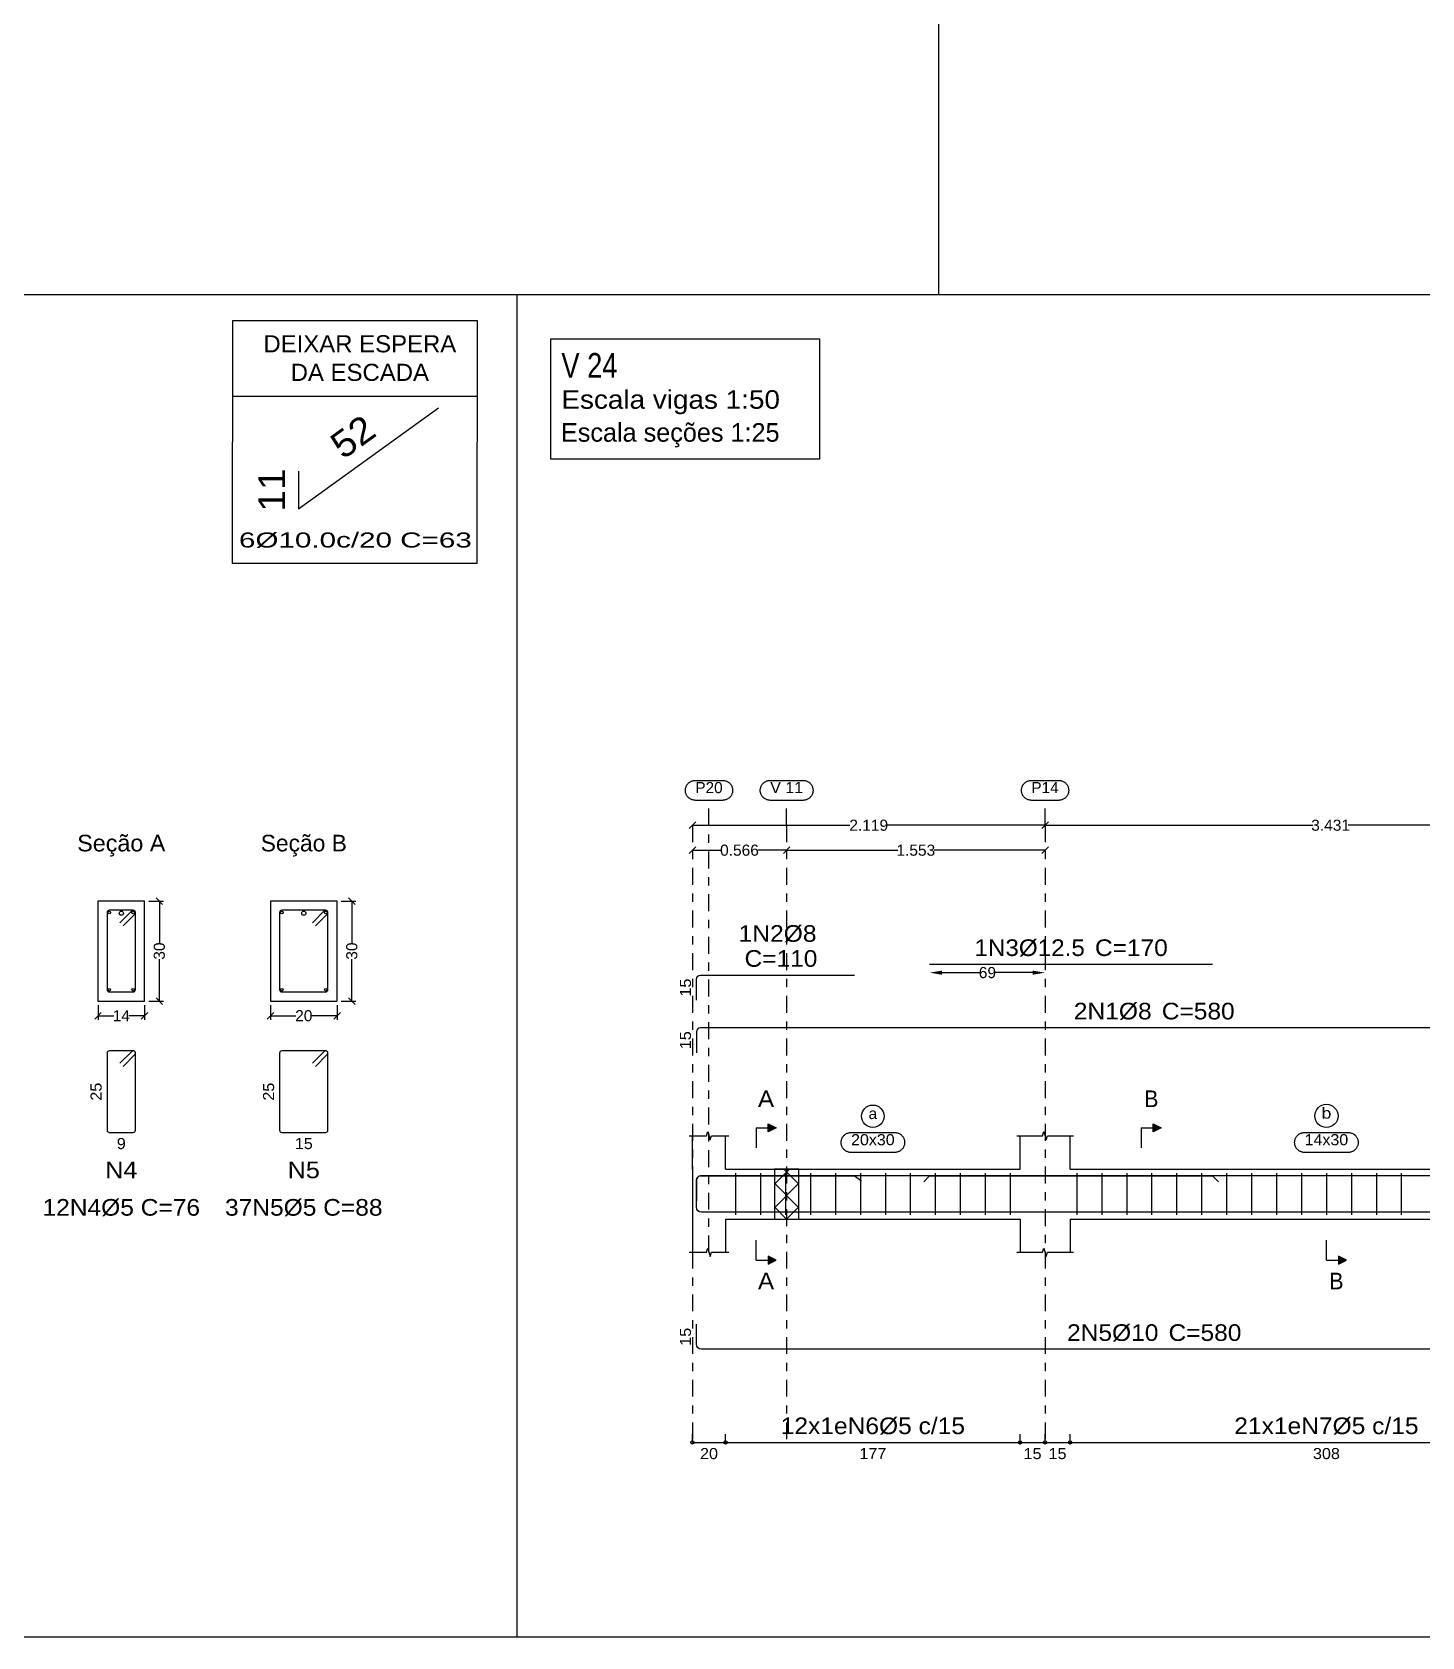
# Model space of a CAD drawing. Header units: centimetres. Extents: x 3194 to 3278, y -951 to -517.
# Drawn here: x 3214.78 to 3231.48, y -618.12 to -598.84 of the extents above; entities that cross this region are included whole.
import ezdxf
from ezdxf.enums import TextEntityAlignment as Align

# ---------------------------------------------------------------- set-up
doc = ezdxf.new("R2010")
doc.units = ezdxf.units.CM
doc.linetypes.add('CYPE_RAYAPUNTO', pattern=[0.4125, 0.2025, -0.105, 0, -0.105])
for name, color, linetype, lineweight in [('ARM_LONGITUDINAL_Ø10', 33, 'Continuous', 9), ('ARM_LONGITUDINAL_Ø12_5', 34, 'Continuous', 9), ('ARM_LONGITUDINAL_Ø8', 32, 'Continuous', 9), ('ARM_TRANSVERSAL_Ø5', 120, 'Continuous', 9), ('ELE_ARM_TRANS_TXT_EST', 7, 'Continuous', 9), ('ELE_CONT_NOS', 7, 'Continuous', 9), ('ELE_CONT_VIG_CONCRETO', 7, 'Continuous', 9), ('ELE_COT_COMPRIMENTO_PROJETADO', 8, 'Continuous', 0), ('ELE_COT_COT_ANCORAGENS', 8, 'Continuous', 0), ('ELE_COT_COT_ARM', 8, 'Continuous', 0), ('ELE_COT_COT_EST', 8, 'Continuous', 0), ('ELE_COT_COT_LIN_APOIOS', 8, 'CYPE_RAYAPUNTO', 0), ('ELE_COT_TEXTOS_ESTRIBOS', 8, 'Continuous', 0), ('ELE_REF_COT_LIN_AUX_COTA', 8, 'CYPE_RAYAPUNTO', 9), ('ELE_REF_LINHAS_MARCAS_PLANTA', 8, 'Continuous', 9), ('ELE_REF_MARCAS_PLANTA', 8, 'Continuous', 9), ('ELE_REF_REF_ESCALA', 3, 'Continuous', 9), ('ELE_REF_REF_NOME', 8, 'Continuous', 9), ('ELE_REF_REF_REFERENCIA', 8, 'Continuous', 9), ('ELE_REF_TEXTO_REF_NOME', 8, 'Continuous', 9), ('ELE_REF_TEXTO_REF_REFERENCIA', 8, 'Continuous', 9), ('POR_ARM_LONG_ARM_TEXTOS', 7, 'Continuous', 9), ('POR_ARM_LONG_TXT_COMP', 7, 'Continuous', 9), ('SEC_CONT_VIG_CONCRETO_CORTE', 7, 'Continuous', 9), ('SEC_COTAS_SEC_DIM_VIGA', 8, 'Continuous', 0), ('SEC_COTAS_TEXTOS_DETALHE_ESTRIBOS', 8, 'Continuous', 0), ('SEC_REF_TXT_NOMES', 2, 'Continuous', 9), ('SEC_REF_TXT_POSICOES_ARM_ESTRIBOS', 7, 'Continuous', 9)]:
    doc.layers.add(name, color=color, linetype=linetype, lineweight=lineweight)
doc.layers.add('COTA CYPE', color=31, linetype='Continuous')
doc.layers.add('PDF_Text', color=7, linetype='Continuous')
doc.styles.add('CYPETXT', font='arial.ttf', dxfattribs={"height": 0.2})
doc.styles.add('CYPETXT_0.2', font='arial.ttf', dxfattribs={"height": 0.133333})
doc.styles.add('PDF Arial', font='arial.ttf')
doc.dimstyles.new('cype_arrow', dxfattribs={"dimtxt": 0.18, "dimasz": 0.15, "dimexe": 0.05, "dimexo": 0.05, "dimgap": 0, "dimtad": 0, "dimdec": 4, "dimzin": 0, "dimdsep": 46, "dimtxsty": 'CYPETXT_0.2', "dimcen": 0.09, "dimadec": 0, "dimazin": 0, "dimtfac": 1, "dimtdec": 4, "dimtofl": 0, "dimtmove": 2, "dimatfit": 3, "dimfxl": 1, "dimtolj": 1, "dimtzin": 0, "dimarcsym": 0})
doc.dimstyles.new('cype_oblique', dxfattribs={"dimtxt": 0.18, "dimasz": 0.18, "dimexe": 0.05, "dimexo": 0.05, "dimgap": 0, "dimtad": 0, "dimdec": 4, "dimzin": 0, "dimdsep": 46, "dimtxsty": 'CYPETXT_0.2', "dimblk": 'OBLIQUE', "dimtsz": 0.04, "dimcen": 0.09, "dimadec": 0, "dimazin": 0, "dimtfac": 1, "dimtdec": 4, "dimtofl": 0, "dimtmove": 2, "dimatfit": 3, "dimfxl": 1, "dimtolj": 1, "dimtzin": 0, "dimarcsym": 0})

# ---------------------------------------------------------------- blocks, each defined once
blk = doc.blocks.new('*D1458')
at = {"layer": 'Defpoints', "color": 0, "transparency": 16777216}
for p in [(3215.571, -610.479), (3216.131, -610.479), (3216.131, -610.656)]:
    blk.add_point(p, dxfattribs=at)
at = {"layer": 'SEC_COTAS_SEC_DIM_VIGA', "color": 0, "lineweight": -2, "transparency": 16777216}
for p, q in [((3215.571, -610.529), (3215.571, -610.706)), ((3216.131, -610.529), (3216.131, -610.706)), ((3215.531, -610.696), (3215.611, -610.616)), ((3215.571, -610.656), (3215.762, -610.656)), ((3216.131, -610.656), (3215.94, -610.656)), ((3216.091, -610.696), (3216.171, -610.616))]:
    blk.add_line(p, q, dxfattribs=at)
at = {"layer": 'SEC_COTAS_SEC_DIM_VIGA', "color": 0, "transparency": 16777216, "insert": (3215.851, -610.656), "char_height": 0.1333, "attachment_point": 5, "style": 'CYPETXT_0.2'}
blk.add_mtext('\\A1;14', dxfattribs=at)
blk = doc.blocks.new('_OBLIQUE')
at = {"color": 0, "linetype": 'ByBlock'}
blk.add_line((-0.5, -0.5), (0.5, 0.5), dxfattribs=at)
blk = doc.blocks.new('*D1459')
at = {"layer": 'Defpoints', "color": 0, "transparency": 16777216}
for p in [(3216.131, -609.279), (3216.308, -609.279), (3216.131, -610.479)]:
    blk.add_point(p, dxfattribs=at)
at = {"layer": 'SEC_COTAS_SEC_DIM_VIGA', "color": 0, "lineweight": -2, "transparency": 16777216}
for p, q in [((3216.181, -609.279), (3216.358, -609.279)), ((3216.348, -609.319), (3216.268, -609.239)), ((3216.308, -609.279), (3216.308, -609.784)), ((3216.308, -610.479), (3216.308, -609.974)), ((3216.181, -610.479), (3216.358, -610.479)), ((3216.348, -610.519), (3216.268, -610.439))]:
    blk.add_line(p, q, dxfattribs=at)
at = {"layer": 'SEC_COTAS_SEC_DIM_VIGA', "color": 0, "transparency": 16777216, "insert": (3216.308, -609.879), "char_height": 0.1333, "attachment_point": 5, "rotation": 90, "style": 'CYPETXT_0.2'}
blk.add_mtext('\\A1;30', dxfattribs=at)
blk = doc.blocks.new('*D1465')
at = {"layer": 'Defpoints', "color": 0, "transparency": 16777216}
for p in [(3217.644, -610.479), (3218.444, -610.479), (3218.444, -610.656)]:
    blk.add_point(p, dxfattribs=at)
at = {"layer": 'SEC_COTAS_SEC_DIM_VIGA', "color": 0, "lineweight": -2, "transparency": 16777216}
for p, q in [((3217.644, -610.529), (3217.644, -610.706)), ((3218.444, -610.529), (3218.444, -610.706)), ((3217.604, -610.696), (3217.684, -610.616)), ((3217.644, -610.656), (3217.947, -610.656)), ((3218.444, -610.656), (3218.14, -610.656)), ((3218.404, -610.696), (3218.484, -610.616))]:
    blk.add_line(p, q, dxfattribs=at)
at = {"layer": 'SEC_COTAS_SEC_DIM_VIGA', "color": 0, "transparency": 16777216, "insert": (3218.044, -610.656), "char_height": 0.1333, "attachment_point": 5, "style": 'CYPETXT_0.2'}
blk.add_mtext('\\A1;20', dxfattribs=at)
blk = doc.blocks.new('*D1466')
at = {"layer": 'Defpoints', "color": 0, "transparency": 16777216}
for p in [(3218.444, -609.279), (3218.621, -609.279), (3218.444, -610.479)]:
    blk.add_point(p, dxfattribs=at)
at = {"layer": 'SEC_COTAS_SEC_DIM_VIGA', "color": 0, "lineweight": -2, "transparency": 16777216}
for p, q in [((3218.494, -609.279), (3218.671, -609.279)), ((3218.661, -609.319), (3218.581, -609.239)), ((3218.621, -609.279), (3218.621, -609.784)), ((3218.621, -610.479), (3218.621, -609.974)), ((3218.494, -610.479), (3218.671, -610.479)), ((3218.661, -610.519), (3218.581, -610.439))]:
    blk.add_line(p, q, dxfattribs=at)
at = {"layer": 'SEC_COTAS_SEC_DIM_VIGA', "color": 0, "transparency": 16777216, "insert": (3218.621, -609.879), "char_height": 0.1333, "attachment_point": 5, "rotation": 90, "style": 'CYPETXT_0.2'}
blk.add_mtext('\\A1;30', dxfattribs=at)
blk = doc.blocks.new('*D1470')
at = {"layer": 'Defpoints', "color": 0, "transparency": 16777216}
for p in [(3222.713, -608.667), (3222.713, -608.667), (3223.846, -608.667)]:
    blk.add_point(p, dxfattribs=at)
at = {"layer": 'ELE_COT_COMPRIMENTO_PROJETADO', "color": 0, "lineweight": -2, "transparency": 16777216}
for p, q in [((3222.673, -608.707), (3222.753, -608.627)), ((3223.806, -608.707), (3223.886, -608.627)), ((3222.713, -608.667), (3223.054, -608.667)), ((3223.846, -608.667), (3223.504, -608.667))]:
    blk.add_line(p, q, dxfattribs=at)
at = {"layer": 'ELE_COT_COMPRIMENTO_PROJETADO', "color": 0, "transparency": 16777216, "insert": (3223.279, -608.667), "char_height": 0.1333, "attachment_point": 5, "style": 'CYPETXT_0.2'}
blk.add_mtext('\\A1;0.566', dxfattribs=at)
blk = doc.blocks.new('*D1471')
at = {"layer": 'Defpoints', "color": 0, "transparency": 16777216}
for p in [(3223.846, -608.667), (3223.846, -608.667), (3226.951, -608.667)]:
    blk.add_point(p, dxfattribs=at)
at = {"layer": 'ELE_COT_COMPRIMENTO_PROJETADO', "color": 0, "lineweight": -2, "transparency": 16777216}
for p, q in [((3223.806, -608.707), (3223.886, -608.627)), ((3226.911, -608.707), (3226.991, -608.627)), ((3223.846, -608.667), (3225.18, -608.667)), ((3226.951, -608.667), (3225.617, -608.667))]:
    blk.add_line(p, q, dxfattribs=at)
at = {"layer": 'ELE_COT_COMPRIMENTO_PROJETADO', "color": 0, "transparency": 16777216, "insert": (3225.398, -608.667), "char_height": 0.1333, "attachment_point": 5, "style": 'CYPETXT_0.2'}
blk.add_mtext('\\A1;1.553', dxfattribs=at)
blk = doc.blocks.new('*D1472')
at = {"layer": 'Defpoints', "color": 0, "transparency": 16777216}
for p in [(3222.713, -608.367), (3222.713, -608.367), (3226.951, -608.367)]:
    blk.add_point(p, dxfattribs=at)
at = {"layer": 'ELE_COT_COMPRIMENTO_PROJETADO', "color": 0, "lineweight": -2, "transparency": 16777216}
for p, q in [((3222.673, -608.407), (3222.753, -608.327)), ((3222.713, -608.367), (3224.606, -608.367)), ((3226.951, -608.367), (3225.058, -608.367)), ((3226.911, -608.407), (3226.991, -608.327))]:
    blk.add_line(p, q, dxfattribs=at)
at = {"layer": 'ELE_COT_COMPRIMENTO_PROJETADO', "color": 0, "transparency": 16777216, "insert": (3224.832, -608.367), "char_height": 0.1333, "attachment_point": 5, "style": 'CYPETXT_0.2'}
blk.add_mtext('\\A1;2.119', dxfattribs=at)
blk = doc.blocks.new('*D1473')
at = {"layer": 'Defpoints', "color": 0, "transparency": 16777216}
for p in [(3226.951, -608.367), (3226.951, -608.367), (3233.813, -608.367)]:
    blk.add_point(p, dxfattribs=at)
at = {"layer": 'ELE_COT_COMPRIMENTO_PROJETADO', "color": 0, "lineweight": -2, "transparency": 16777216}
for p, q in [((3226.911, -608.407), (3226.991, -608.327)), ((3226.951, -608.367), (3230.17, -608.367)), ((3233.813, -608.367), (3230.594, -608.367)), ((3233.773, -608.407), (3233.853, -608.327))]:
    blk.add_line(p, q, dxfattribs=at)
at = {"layer": 'ELE_COT_COMPRIMENTO_PROJETADO', "color": 0, "transparency": 16777216, "insert": (3230.382, -608.367), "char_height": 0.1333, "attachment_point": 5, "style": 'CYPETXT_0.2'}
blk.add_mtext('\\A1;3.431', dxfattribs=at)
blk = doc.blocks.new('*D1445')
at = {"layer": 'Defpoints', "color": 0, "transparency": 16777216}
for p in [(3225.564, -610.138), (3226.951, -610.138), (3226.951, -610.138)]:
    blk.add_point(p, dxfattribs=at)
at = {"layer": 'ELE_COT_COT_ARM', "color": 0, "lineweight": -2, "transparency": 16777216}
for p, q in [((3225.714, -610.138), (3226.162, -610.138)), ((3226.801, -610.138), (3226.354, -610.138))]:
    blk.add_line(p, q, dxfattribs=at)
at = {"layer": 'ELE_COT_COT_ARM', "color": 0, "transparency": 16777216}
for points in [[(3225.714, -610.113), (3225.714, -610.163), (3225.564, -610.138)], [(3226.801, -610.113), (3226.801, -610.163), (3226.951, -610.138)]]:
    blk.add_solid(points, dxfattribs=at)
at = {"layer": 'ELE_COT_COT_ARM', "color": 0, "transparency": 16777216, "insert": (3226.258, -610.138), "char_height": 0.1333, "attachment_point": 5, "style": 'CYPETXT_0.2'}
blk.add_mtext('\\A1;69', dxfattribs=at)

msp = doc.modelspace()

# ---------------------------------------------------------------- hatches: boundary and pattern name
at = {"layer": 'ELE_REF_LINHAS_MARCAS_PLANTA'}
for points in [[(3223.6222, -612.05151), (3223.6222, -611.95551), (3223.7182, -612.00351)], [(3228.25158, -612.05151), (3228.25158, -611.95551), (3228.34758, -612.00351)], [(3223.6222, -613.54551), (3223.6222, -613.64151), (3223.7182, -613.59351)], [(3230.4758, -613.54551), (3230.4758, -613.64151), (3230.5718, -613.59351)]]:
    msp.add_hatch(color=256, dxfattribs=at).paths.add_polyline_path(points)

# ---------------------------------------------------------------- linework, layer by layer
for p, q in [((3225.67165, -582.97451), (3225.67165, -601.99451)), ((3259.9194, -601.99451), (3196.8194, -601.99451)), ((3220.60196, -601.99451), (3220.60196, -618.12016)), ((3217.19025, -603.20861), (3220.12599, -603.2102)), ((3196.8194, -618.12016), (3259.9194, -618.12016))]:
    msp.add_line(p, q)
msp.add_lwpolyline([(3217.19074, -602.30172), (3220.12648, -602.30172), (3220.12428, -605.22229), (3217.18854, -605.22229)], close=True)
at = {"layer": 'ARM_LONGITUDINAL_Ø10'}
for points in [[(3217.97954, -604.11212), (3217.97954, -604.56414), (3219.66102, -603.34974)], [(3233.76271, -612.71651), (3233.76271, -612.95651), (3233.75814, -612.97947), (3233.74513, -612.99894), (3233.72567, -613.01195), (3233.70271, -613.01651), (3222.82271, -613.01651), (3222.79975, -613.01195), (3222.78028, -612.99894), (3222.76728, -612.97947), (3222.76271, -612.95651), (3222.76271, -612.71651)], [(3233.76271, -614.36351), (3233.76271, -614.60351), (3233.75814, -614.62647), (3233.74513, -614.64594), (3233.72567, -614.65895), (3233.70271, -614.66351), (3222.82271, -614.66351), (3222.79975, -614.65895), (3222.78028, -614.64594), (3222.76728, -614.62647), (3222.76271, -614.60351), (3222.76271, -614.36351)]]:
    msp.add_lwpolyline(points, dxfattribs=at)
at = {"layer": 'ARM_LONGITUDINAL_Ø12_5'}
for p, q in [((3225.56427, -612.58051), (3225.49355, -612.65122)), ((3228.96427, -612.58051), (3229.03498, -612.65122))]:
    msp.add_line(p, q, dxfattribs=at)
for points in [[(3225.56427, -610.03795), (3228.96427, -610.03795)], [(3225.56427, -612.58051), (3228.96427, -612.58051)]]:
    msp.add_lwpolyline(points, dxfattribs=at)
for centre in [(3215.85079, -609.42402), (3218.04379, -609.42402)]:
    msp.add_circle(centre, 0.025, dxfattribs=at)
at = {"layer": 'ARM_LONGITUDINAL_Ø8'}
msp.add_line((3224.66271, -612.58051), (3224.74358, -612.63933), dxfattribs=at)
for points in [[(3222.76271, -610.46743), (3222.76271, -610.21543), (3222.76636, -610.19706), (3222.77677, -610.18149), (3222.79234, -610.17109), (3222.81071, -610.16743), (3224.66271, -610.16743)], [(3233.76271, -611.09985), (3233.76271, -610.84785), (3233.75905, -610.82949), (3233.74865, -610.81391), (3233.73308, -610.80351), (3233.71471, -610.79985), (3222.81071, -610.79985), (3222.79234, -610.80351), (3222.77677, -610.81391), (3222.76636, -610.82949), (3222.76271, -610.84785), (3222.76271, -611.09985)], [(3233.76271, -612.88051), (3233.76271, -612.62851), (3233.75905, -612.61014), (3233.74865, -612.59457), (3233.73308, -612.58417), (3233.71471, -612.58051), (3222.81071, -612.58051), (3222.79234, -612.58417), (3222.77677, -612.59457), (3222.76636, -612.61014), (3222.76271, -612.62851), (3222.76271, -612.88051)], [(3222.76271, -612.88051), (3222.76271, -612.62851), (3222.76636, -612.61014), (3222.77677, -612.59457), (3222.79234, -612.58417), (3222.81071, -612.58051), (3224.66271, -612.58051)]]:
    msp.add_lwpolyline(points, dxfattribs=at)
for centre in [(3215.70679, -609.41502), (3215.99479, -609.41502), (3217.77979, -609.41502), (3218.30779, -609.41502), (3215.70679, -610.34302), (3215.99479, -610.34302), (3217.77979, -610.34302), (3218.30779, -610.34302)]:
    msp.add_circle(centre, 0.016, dxfattribs=at)
at = {"layer": 'ARM_TRANSVERSAL_Ø5'}
for p, q in [((3223.2318, -612.54851), (3223.2318, -613.04851)), ((3223.5318, -612.54851), (3223.5318, -613.04851)), ((3223.8318, -612.54851), (3223.8318, -613.04851)), ((3224.1318, -612.54851), (3224.1318, -613.04851)), ((3224.4318, -612.54851), (3224.4318, -613.04851)), ((3224.7318, -612.54851), (3224.7318, -613.04851)), ((3225.0318, -612.54851), (3225.0318, -613.04851)), ((3225.3318, -612.54851), (3225.3318, -613.04851)), ((3225.6318, -612.54851), (3225.6318, -613.04851)), ((3225.9318, -612.54851), (3225.9318, -613.04851)), ((3226.2318, -612.54851), (3226.2318, -613.04851)), ((3226.5318, -612.54851), (3226.5318, -613.04851)), ((3227.3318, -612.54851), (3227.3318, -613.04851)), ((3227.6318, -612.54851), (3227.6318, -613.04851)), ((3227.9318, -612.54851), (3227.9318, -613.04851)), ((3228.2318, -612.54851), (3228.2318, -613.04851)), ((3228.5318, -612.54851), (3228.5318, -613.04851)), ((3228.8318, -612.54851), (3228.8318, -613.04851)), ((3229.1318, -612.54851), (3229.1318, -613.04851)), ((3229.4318, -612.54851), (3229.4318, -613.04851)), ((3229.7318, -612.54851), (3229.7318, -613.04851)), ((3230.0318, -612.54851), (3230.0318, -613.04851)), ((3230.3318, -612.54851), (3230.3318, -613.04851)), ((3230.6318, -612.54851), (3230.6318, -613.04851)), ((3230.9318, -612.54851), (3230.9318, -613.04851)), ((3231.2318, -612.54851), (3231.2318, -613.04851))]:
    msp.add_line(p, q, dxfattribs=at)
for points in [[(3215.87176, -609.57482), (3216.01318, -609.4334), (3216.01641, -609.42946), (3216.01881, -609.42497), (3216.02029, -609.42009), (3216.02079, -609.41502), (3216.02029, -609.40995), (3216.01881, -609.40507), (3216.01641, -609.40057), (3216.01318, -609.39663), (3216.00924, -609.3934), (3216.00474, -609.391), (3215.99986, -609.38952), (3215.99479, -609.38902), (3215.70679, -609.38902), (3215.69684, -609.391), (3215.68841, -609.39663), (3215.68277, -609.40507), (3215.68079, -609.41502), (3215.68079, -610.34302), (3215.68277, -610.35297), (3215.68841, -610.3614), (3215.69684, -610.36704), (3215.70679, -610.36902), (3215.99479, -610.36902), (3216.00474, -610.36704), (3216.01318, -610.3614), (3216.01881, -610.35297), (3216.02079, -610.34302), (3216.02079, -609.41502), (3216.02029, -609.40995), (3216.01881, -609.40507), (3216.01641, -609.40057), (3216.01318, -609.39663), (3216.00924, -609.3934), (3216.00474, -609.391), (3215.99986, -609.38952), (3215.99479, -609.38902), (3215.98972, -609.38952), (3215.98484, -609.391), (3215.98035, -609.3934), (3215.97641, -609.39663), (3215.83499, -609.53805)], [(3218.18476, -609.57482), (3218.32618, -609.4334), (3218.32941, -609.42946), (3218.33181, -609.42497), (3218.33329, -609.42009), (3218.33379, -609.41502), (3218.33329, -609.40995), (3218.33181, -609.40507), (3218.32941, -609.40057), (3218.32618, -609.39663), (3218.32224, -609.3934), (3218.31774, -609.391), (3218.31286, -609.38952), (3218.30779, -609.38902), (3217.77979, -609.38902), (3217.76984, -609.391), (3217.76141, -609.39663), (3217.75577, -609.40507), (3217.75379, -609.41502), (3217.75379, -610.34302), (3217.75577, -610.35297), (3217.76141, -610.3614), (3217.76984, -610.36704), (3217.77979, -610.36902), (3218.30779, -610.36902), (3218.31774, -610.36704), (3218.32618, -610.3614), (3218.33181, -610.35297), (3218.33379, -610.34302), (3218.33379, -609.41502), (3218.33329, -609.40995), (3218.33181, -609.40507), (3218.32941, -609.40057), (3218.32618, -609.39663), (3218.32224, -609.3934), (3218.31774, -609.391), (3218.31286, -609.38952), (3218.30779, -609.38902), (3218.30272, -609.38952), (3218.29784, -609.391), (3218.29335, -609.3934), (3218.28941, -609.39663), (3218.14799, -609.53805)], [(3215.87176, -611.26416), (3216.01318, -611.12274), (3216.01641, -611.1188), (3216.01881, -611.1143), (3216.02029, -611.10942), (3216.02079, -611.10435), (3216.02029, -611.09928), (3216.01881, -611.0944), (3216.01641, -611.08991), (3216.01318, -611.08597), (3216.00924, -611.08273), (3216.00474, -611.08033), (3215.99986, -611.07885), (3215.99479, -611.07835), (3215.70679, -611.07835), (3215.69684, -611.08033), (3215.68841, -611.08597), (3215.68277, -611.0944), (3215.68079, -611.10435), (3215.68079, -612.03235), (3215.68277, -612.0423), (3215.68841, -612.05074), (3215.69684, -612.05637), (3215.70679, -612.05835), (3215.99479, -612.05835), (3216.00474, -612.05637), (3216.01318, -612.05074), (3216.01881, -612.0423), (3216.02079, -612.03235), (3216.02079, -611.10435), (3216.02029, -611.09928), (3216.01881, -611.0944), (3216.01641, -611.08991), (3216.01318, -611.08597), (3216.00924, -611.08273), (3216.00474, -611.08033), (3215.99986, -611.07885), (3215.99479, -611.07835), (3215.98972, -611.07885), (3215.98484, -611.08033), (3215.98035, -611.08273), (3215.97641, -611.08597), (3215.83499, -611.22739)], [(3218.18476, -611.26416), (3218.32618, -611.12274), (3218.32941, -611.1188), (3218.33181, -611.1143), (3218.33329, -611.10942), (3218.33379, -611.10435), (3218.33329, -611.09928), (3218.33181, -611.0944), (3218.32941, -611.08991), (3218.32618, -611.08597), (3218.32224, -611.08273), (3218.31774, -611.08033), (3218.31286, -611.07885), (3218.30779, -611.07835), (3217.77979, -611.07835), (3217.76984, -611.08033), (3217.76141, -611.08597), (3217.75577, -611.0944), (3217.75379, -611.10435), (3217.75379, -612.03235), (3217.75577, -612.0423), (3217.76141, -612.05074), (3217.76984, -612.05637), (3217.77979, -612.05835), (3218.30779, -612.05835), (3218.31774, -612.05637), (3218.32618, -612.05074), (3218.33181, -612.0423), (3218.33379, -612.03235), (3218.33379, -611.10435), (3218.33329, -611.09928), (3218.33181, -611.0944), (3218.32941, -611.08991), (3218.32618, -611.08597), (3218.32224, -611.08273), (3218.31774, -611.08033), (3218.31286, -611.07885), (3218.30779, -611.07835), (3218.30272, -611.07885), (3218.29784, -611.08033), (3218.29335, -611.08273), (3218.28941, -611.08597), (3218.14799, -611.22739)]]:
    msp.add_lwpolyline(points, dxfattribs=at)
at = {"layer": 'COTA CYPE'}
msp.add_lwpolyline([(3221.01362, -602.52304), (3224.24002, -602.52304), (3224.24002, -603.96652), (3221.01362, -603.96652)], close=True, dxfattribs=at)
at = {"layer": 'ELE_CONT_NOS'}
for p, q in [((3222.71271, -612.49851), (3222.71271, -612.09851)), ((3223.11271, -612.49851), (3223.11271, -612.09851)), ((3226.65089, -612.49851), (3226.65089, -612.09851)), ((3227.25089, -612.49851), (3227.25089, -612.09851)), ((3222.71271, -613.09851), (3222.71271, -613.49851)), ((3223.11271, -613.09851), (3223.11271, -613.49851)), ((3226.65089, -613.09851), (3226.65089, -613.49851)), ((3227.25089, -613.09851), (3227.25089, -613.49851))]:
    msp.add_line(p, q, dxfattribs=at)
at = {"layer": 'ELE_CONT_NOS', "lineweight": 0}
for p, q in [((3223.69928, -612.67924), (3223.88001, -612.49851)), ((3223.69928, -612.96208), (3223.9921, -612.66926)), ((3223.9921, -612.96208), (3223.69928, -612.66926)), ((3223.9921, -612.67924), (3223.81138, -612.49851)), ((3223.84569, -613.09851), (3223.69928, -612.9521)), ((3223.84569, -613.09851), (3223.9921, -612.9521))]:
    msp.add_line(p, q, dxfattribs=at)
at = {"layer": 'ELE_CONT_NOS'}
for points in [[(3222.67271, -612.09851), (3222.88271, -612.09851), (3222.89771, -612.04851), (3222.92771, -612.14851), (3222.94271, -612.09851), (3223.15271, -612.09851)], [(3226.61089, -612.09851), (3226.92089, -612.09851), (3226.93589, -612.04851), (3226.96589, -612.14851), (3226.98089, -612.09851), (3227.29089, -612.09851)], [(3222.71271, -612.49851), (3222.71271, -613.09851)], [(3222.67271, -613.49851), (3222.88271, -613.49851), (3222.89771, -613.44851), (3222.92771, -613.54851), (3222.94271, -613.49851), (3223.15271, -613.49851)], [(3226.61089, -613.49851), (3226.92089, -613.49851), (3226.93589, -613.44851), (3226.96589, -613.54851), (3226.98089, -613.49851), (3227.29089, -613.49851)]]:
    msp.add_lwpolyline(points, dxfattribs=at)
at = {"layer": 'ELE_CONT_NOS', "lineweight": 0}
msp.add_lwpolyline([(3223.69928, -612.49851), (3223.69928, -613.09851), (3223.9921, -613.09851), (3223.9921, -612.49851), (3223.69928, -612.49851)], close=True, dxfattribs=at)
at = {"layer": 'ELE_CONT_VIG_CONCRETO'}
for p, q in [((3223.11271, -612.49851), (3223.84569, -612.49851)), ((3223.84569, -612.49851), (3226.65089, -612.49851)), ((3227.25089, -612.49851), (3233.41271, -612.49851)), ((3223.11271, -613.09851), (3223.84569, -613.09851)), ((3223.84569, -613.09851), (3226.65089, -613.09851)), ((3227.25089, -613.09851), (3233.41271, -613.09851))]:
    msp.add_line(p, q, dxfattribs=at)
at = {"layer": 'ELE_COT_COT_EST'}
for p, q in [((3222.71271, -615.78351), (3222.71271, -615.68351)), ((3223.11271, -615.78351), (3223.11271, -615.68351)), ((3226.65089, -615.78351), (3226.65089, -615.68351)), ((3226.95089, -615.78351), (3226.95089, -615.68351)), ((3227.25089, -615.78351), (3227.25089, -615.68351))]:
    msp.add_line(p, q, dxfattribs=at)
for points in [[(3222.71271, -615.78351), (3223.11271, -615.78351), (3223.11271, -615.68351)], [(3223.11271, -615.78351), (3226.65089, -615.78351), (3226.65089, -615.68351)], [(3226.65089, -615.78351), (3226.95089, -615.78351), (3226.95089, -615.68351)], [(3226.95089, -615.78351), (3227.25089, -615.78351), (3227.25089, -615.68351)], [(3227.25089, -615.78351), (3233.41271, -615.78351), (3233.41271, -615.68351)]]:
    msp.add_lwpolyline(points, dxfattribs=at)
for centre in [(3222.71271, -615.78351), (3223.11271, -615.78351), (3223.11271, -615.78351), (3226.65089, -615.78351), (3226.65089, -615.78351), (3226.95089, -615.78351), (3226.95089, -615.78351), (3227.25089, -615.78351), (3227.25089, -615.78351)]:
    msp.add_circle(centre, 0.02, dxfattribs=at)
at = {"layer": 'ELE_COT_COT_LIN_APOIOS'}
for p, q in [((3222.71271, -608.36743), (3222.71271, -615.78351)), ((3222.71271, -608.36743), (3222.71271, -615.78351)), ((3223.84569, -608.36743), (3223.84569, -615.78351)), ((3226.95089, -608.36743), (3226.95089, -615.78351)), ((3226.95089, -608.36743), (3226.95089, -615.78351))]:
    msp.add_line(p, q, dxfattribs=at)
at = {"layer": 'ELE_REF_COT_LIN_AUX_COTA'}
for p, q in [((3222.91271, -608.36743), (3222.91271, -608.06743)), ((3223.84569, -608.36743), (3223.84569, -608.06743)), ((3226.95089, -608.36743), (3226.95089, -608.06743)), ((3222.91271, -613.49851), (3222.91271, -608.36743))]:
    msp.add_line(p, q, dxfattribs=at)
at = {"layer": 'ELE_REF_LINHAS_MARCAS_PLANTA'}
for p, q in [((3223.4782, -612.00351), (3223.4782, -612.24351)), ((3223.4782, -612.00351), (3223.6222, -612.00351)), ((3228.10758, -612.00351), (3228.10758, -612.24351)), ((3228.10758, -612.00351), (3228.25158, -612.00351)), ((3223.4782, -613.59351), (3223.4782, -613.35351)), ((3230.3318, -613.59351), (3230.3318, -613.35351)), ((3223.4782, -613.59351), (3223.6222, -613.59351)), ((3230.3318, -613.59351), (3230.4758, -613.59351))]:
    msp.add_line(p, q, dxfattribs=at)
for points in [[(3223.6222, -612.05151), (3223.6222, -611.95551), (3223.7182, -612.00351)], [(3228.25158, -612.05151), (3228.25158, -611.95551), (3228.34758, -612.00351)], [(3223.6222, -613.54551), (3223.6222, -613.64151), (3223.7182, -613.59351)], [(3230.4758, -613.54551), (3230.4758, -613.64151), (3230.5718, -613.59351)]]:
    msp.add_lwpolyline(points, close=True, dxfattribs=at)
at = {"layer": 'ELE_REF_REF_NOME'}
for points in [[(3225.1438, -612.05851), (3225.15181, -612.05878), (3225.15979, -612.05958), (3225.1677, -612.06092), (3225.1755, -612.06278), (3225.18316, -612.06515), (3225.19065, -612.06803), (3225.19792, -612.07141), (3225.20495, -612.07526), (3225.21171, -612.07958), (3225.21817, -612.08434), (3225.22429, -612.08951), (3225.23006, -612.09509), (3225.23544, -612.10104), (3225.24041, -612.10733), (3225.24495, -612.11394), (3225.24903, -612.12084), (3225.25265, -612.128), (3225.25578, -612.13538), (3225.25841, -612.14296), (3225.26053, -612.15069), (3225.26213, -612.15855), (3225.2632, -612.1665), (3225.26373, -612.1745), (3225.26373, -612.18252), (3225.2632, -612.19052), (3225.26213, -612.19847), (3225.26053, -612.20633), (3225.25841, -612.21407), (3225.25578, -612.22164), (3225.25265, -612.22902), (3225.24903, -612.23618), (3225.24495, -612.24308), (3225.24041, -612.24969), (3225.23544, -612.25599), (3225.23006, -612.26194), (3225.22429, -612.26751), (3225.21817, -612.27269), (3225.21171, -612.27745), (3225.20495, -612.28176), (3225.19792, -612.28561), (3225.19065, -612.28899), (3225.18316, -612.29187), (3225.1755, -612.29425), (3225.1677, -612.29611), (3225.15979, -612.29744), (3225.15181, -612.29824), (3225.1438, -612.29851), (3224.6198, -612.29851), (3224.61178, -612.29824), (3224.60381, -612.29744), (3224.5959, -612.29611), (3224.5881, -612.29425), (3224.58044, -612.29187), (3224.57295, -612.28899), (3224.56568, -612.28561), (3224.55865, -612.28176), (3224.55189, -612.27745), (3224.54543, -612.27269), (3224.53931, -612.26751), (3224.53354, -612.26194), (3224.52816, -612.25599), (3224.52319, -612.24969), (3224.51865, -612.24308), (3224.51457, -612.23618), (3224.51095, -612.22902), (3224.50782, -612.22164), (3224.50519, -612.21407), (3224.50307, -612.20633), (3224.50147, -612.19847), (3224.5004, -612.19052), (3224.49987, -612.18252), (3224.49987, -612.1745), (3224.5004, -612.1665), (3224.50147, -612.15855), (3224.50307, -612.15069), (3224.50519, -612.14296), (3224.50782, -612.13538), (3224.51095, -612.128), (3224.51457, -612.12084), (3224.51865, -612.11394), (3224.52319, -612.10733), (3224.52816, -612.10104), (3224.53354, -612.09509), (3224.53931, -612.08951), (3224.54543, -612.08434), (3224.55189, -612.07958), (3224.55865, -612.07526), (3224.56568, -612.07141), (3224.57295, -612.06803), (3224.58044, -612.06515), (3224.5881, -612.06278), (3224.5959, -612.06092), (3224.60381, -612.05958), (3224.61178, -612.05878), (3224.6198, -612.05851), (3225.1438, -612.05851)], [(3230.5938, -612.05851), (3230.60181, -612.05878), (3230.60979, -612.05958), (3230.6177, -612.06092), (3230.6255, -612.06278), (3230.63316, -612.06515), (3230.64065, -612.06803), (3230.64792, -612.07141), (3230.65495, -612.07526), (3230.66171, -612.07958), (3230.66817, -612.08434), (3230.67429, -612.08951), (3230.68006, -612.09509), (3230.68544, -612.10104), (3230.69041, -612.10733), (3230.69495, -612.11394), (3230.69903, -612.12084), (3230.70265, -612.128), (3230.70578, -612.13538), (3230.70841, -612.14296), (3230.71053, -612.15069), (3230.71213, -612.15855), (3230.7132, -612.1665), (3230.71373, -612.1745), (3230.71373, -612.18252), (3230.7132, -612.19052), (3230.71213, -612.19847), (3230.71053, -612.20633), (3230.70841, -612.21407), (3230.70578, -612.22164), (3230.70265, -612.22902), (3230.69903, -612.23618), (3230.69495, -612.24308), (3230.69041, -612.24969), (3230.68544, -612.25599), (3230.68006, -612.26194), (3230.67429, -612.26751), (3230.66817, -612.27269), (3230.66171, -612.27745), (3230.65495, -612.28176), (3230.64792, -612.28561), (3230.64065, -612.28899), (3230.63316, -612.29187), (3230.6255, -612.29425), (3230.6177, -612.29611), (3230.60979, -612.29744), (3230.60181, -612.29824), (3230.5938, -612.29851), (3230.0698, -612.29851), (3230.06178, -612.29824), (3230.05381, -612.29744), (3230.0459, -612.29611), (3230.0381, -612.29425), (3230.03044, -612.29187), (3230.02295, -612.28899), (3230.01568, -612.28561), (3230.00865, -612.28176), (3230.00189, -612.27745), (3229.99543, -612.27269), (3229.98931, -612.26751), (3229.98354, -612.26194), (3229.97816, -612.25599), (3229.97319, -612.24969), (3229.96865, -612.24308), (3229.96457, -612.23618), (3229.96095, -612.22902), (3229.95782, -612.22164), (3229.95519, -612.21407), (3229.95307, -612.20633), (3229.95147, -612.19847), (3229.9504, -612.19052), (3229.94987, -612.18252), (3229.94987, -612.1745), (3229.9504, -612.1665), (3229.95147, -612.15855), (3229.95307, -612.15069), (3229.95519, -612.14296), (3229.95782, -612.13538), (3229.96095, -612.128), (3229.96457, -612.12084), (3229.96865, -612.11394), (3229.97319, -612.10733), (3229.97816, -612.10104), (3229.98354, -612.09509), (3229.98931, -612.08951), (3229.99543, -612.08434), (3230.00189, -612.07958), (3230.00865, -612.07526), (3230.01568, -612.07141), (3230.02295, -612.06803), (3230.03044, -612.06515), (3230.0381, -612.06278), (3230.0459, -612.06092), (3230.05381, -612.05958), (3230.06178, -612.05878), (3230.0698, -612.05851), (3230.5938, -612.05851)]]:
    msp.add_lwpolyline(points, close=True, dxfattribs=at)
for centre, radius in [((3224.8818, -611.86381), 0.13471), ((3230.3318, -611.85918), 0.13933)]:
    msp.add_circle(centre, radius, dxfattribs=at)
at = {"layer": 'ELE_REF_REF_REFERENCIA'}
for points in [[(3223.07671, -607.82743), (3223.08472, -607.8277), (3223.0927, -607.8285), (3223.10061, -607.82984), (3223.10841, -607.8317), (3223.11607, -607.83407), (3223.12356, -607.83696), (3223.13083, -607.84033), (3223.13786, -607.84418), (3223.14462, -607.8485), (3223.15108, -607.85326), (3223.1572, -607.85843), (3223.16297, -607.86401), (3223.16835, -607.86996), (3223.17332, -607.87625), (3223.17786, -607.88286), (3223.18194, -607.88976), (3223.18556, -607.89692), (3223.18869, -607.9043), (3223.19132, -607.91188), (3223.19344, -607.91961), (3223.19504, -607.92747), (3223.19611, -607.93542), (3223.19664, -607.94342), (3223.19664, -607.95144), (3223.19611, -607.95944), (3223.19504, -607.96739), (3223.19344, -607.97525), (3223.19132, -607.98299), (3223.18869, -607.99056), (3223.18556, -607.99795), (3223.18194, -608.0051), (3223.17786, -608.012), (3223.17332, -608.01861), (3223.16835, -608.02491), (3223.16297, -608.03086), (3223.1572, -608.03643), (3223.15108, -608.04161), (3223.14462, -608.04637), (3223.13786, -608.05068), (3223.13083, -608.05454), (3223.12356, -608.05791), (3223.11607, -608.06079), (3223.10841, -608.06317), (3223.10061, -608.06503), (3223.0927, -608.06636), (3223.08472, -608.06717), (3223.07671, -608.06743), (3222.74871, -608.06743), (3222.74069, -608.06717), (3222.73271, -608.06636), (3222.72481, -608.06503), (3222.71701, -608.06317), (3222.70935, -608.06079), (3222.70186, -608.05791), (3222.69459, -608.05454), (3222.68755, -608.05068), (3222.68079, -608.04637), (3222.67434, -608.04161), (3222.66821, -608.03643), (3222.66245, -608.03086), (3222.65707, -608.02491), (3222.6521, -608.01861), (3222.64756, -608.012), (3222.64347, -608.0051), (3222.63986, -607.99795), (3222.63673, -607.99056), (3222.6341, -607.98299), (3222.63198, -607.97525), (3222.63038, -607.96739), (3222.62931, -607.95944), (3222.62878, -607.95144), (3222.62878, -607.94342), (3222.62931, -607.93542), (3222.63038, -607.92747), (3222.63198, -607.91961), (3222.6341, -607.91188), (3222.63673, -607.9043), (3222.63986, -607.89692), (3222.64347, -607.88976), (3222.64756, -607.88286), (3222.6521, -607.87625), (3222.65707, -607.86996), (3222.66245, -607.86401), (3222.66821, -607.85843), (3222.67434, -607.85326), (3222.68079, -607.8485), (3222.68755, -607.84418), (3222.69459, -607.84033), (3222.70186, -607.83696), (3222.70935, -607.83407), (3222.71701, -607.8317), (3222.72481, -607.82984), (3222.73271, -607.8285), (3222.74069, -607.8277), (3222.74871, -607.82743), (3223.07671, -607.82743)], [(3224.04269, -607.82743), (3224.05071, -607.8277), (3224.05869, -607.8285), (3224.06659, -607.82984), (3224.0744, -607.8317), (3224.08206, -607.83407), (3224.08954, -607.83696), (3224.09681, -607.84033), (3224.10385, -607.84418), (3224.11061, -607.8485), (3224.11706, -607.85326), (3224.12319, -607.85843), (3224.12895, -607.86401), (3224.13433, -607.86996), (3224.1393, -607.87625), (3224.14384, -607.88286), (3224.14793, -607.88976), (3224.15154, -607.89692), (3224.15467, -607.9043), (3224.1573, -607.91188), (3224.15942, -607.91961), (3224.16102, -607.92747), (3224.16209, -607.93542), (3224.16263, -607.94342), (3224.16263, -607.95144), (3224.16209, -607.95944), (3224.16102, -607.96739), (3224.15942, -607.97525), (3224.1573, -607.98299), (3224.15467, -607.99056), (3224.15154, -607.99795), (3224.14793, -608.0051), (3224.14384, -608.012), (3224.1393, -608.01861), (3224.13433, -608.02491), (3224.12895, -608.03086), (3224.12319, -608.03643), (3224.11706, -608.04161), (3224.11061, -608.04637), (3224.10385, -608.05068), (3224.09681, -608.05454), (3224.08954, -608.05791), (3224.08206, -608.06079), (3224.0744, -608.06317), (3224.06659, -608.06503), (3224.05869, -608.06636), (3224.05071, -608.06717), (3224.04269, -608.06743), (3223.64869, -608.06743), (3223.64068, -608.06717), (3223.6327, -608.06636), (3223.62479, -608.06503), (3223.61699, -608.06317), (3223.60933, -608.06079), (3223.60185, -608.05791), (3223.59457, -608.05454), (3223.58754, -608.05068), (3223.58078, -608.04637), (3223.57432, -608.04161), (3223.5682, -608.03643), (3223.56243, -608.03086), (3223.55705, -608.02491), (3223.55208, -608.01861), (3223.54755, -608.012), (3223.54346, -608.0051), (3223.53984, -607.99795), (3223.53671, -607.99056), (3223.53408, -607.98299), (3223.53196, -607.97525), (3223.53036, -607.96739), (3223.52929, -607.95944), (3223.52876, -607.95144), (3223.52876, -607.94342), (3223.52929, -607.93542), (3223.53036, -607.92747), (3223.53196, -607.91961), (3223.53408, -607.91188), (3223.53671, -607.9043), (3223.53984, -607.89692), (3223.54346, -607.88976), (3223.54755, -607.88286), (3223.55208, -607.87625), (3223.55705, -607.86996), (3223.56243, -607.86401), (3223.5682, -607.85843), (3223.57432, -607.85326), (3223.58078, -607.8485), (3223.58754, -607.84418), (3223.59457, -607.84033), (3223.60185, -607.83696), (3223.60933, -607.83407), (3223.61699, -607.8317), (3223.62479, -607.82984), (3223.6327, -607.8285), (3223.64068, -607.8277), (3223.64869, -607.82743), (3224.04269, -607.82743)], [(3227.11489, -607.82743), (3227.12291, -607.8277), (3227.13088, -607.8285), (3227.13879, -607.82984), (3227.14659, -607.8317), (3227.15425, -607.83407), (3227.16174, -607.83696), (3227.16901, -607.84033), (3227.17604, -607.84418), (3227.1828, -607.8485), (3227.18926, -607.85326), (3227.19538, -607.85843), (3227.20115, -607.86401), (3227.20653, -607.86996), (3227.2115, -607.87625), (3227.21604, -607.88286), (3227.22012, -607.88976), (3227.22374, -607.89692), (3227.22687, -607.9043), (3227.2295, -607.91188), (3227.23162, -607.91961), (3227.23322, -607.92747), (3227.23429, -607.93542), (3227.23482, -607.94342), (3227.23482, -607.95144), (3227.23429, -607.95944), (3227.23322, -607.96739), (3227.23162, -607.97525), (3227.2295, -607.98299), (3227.22687, -607.99056), (3227.22374, -607.99795), (3227.22012, -608.0051), (3227.21604, -608.012), (3227.2115, -608.01861), (3227.20653, -608.02491), (3227.20115, -608.03086), (3227.19538, -608.03643), (3227.18926, -608.04161), (3227.1828, -608.04637), (3227.17604, -608.05068), (3227.16901, -608.05454), (3227.16174, -608.05791), (3227.15425, -608.06079), (3227.14659, -608.06317), (3227.13879, -608.06503), (3227.13088, -608.06636), (3227.12291, -608.06717), (3227.11489, -608.06743), (3226.78689, -608.06743), (3226.77888, -608.06717), (3226.7709, -608.06636), (3226.76299, -608.06503), (3226.75519, -608.06317), (3226.74753, -608.06079), (3226.74004, -608.05791), (3226.73277, -608.05454), (3226.72574, -608.05068), (3226.71898, -608.04637), (3226.71252, -608.04161), (3226.7064, -608.03643), (3226.70063, -608.03086), (3226.69525, -608.02491), (3226.69028, -608.01861), (3226.68574, -608.012), (3226.68166, -608.0051), (3226.67804, -607.99795), (3226.67491, -607.99056), (3226.67228, -607.98299), (3226.67016, -607.97525), (3226.66856, -607.96739), (3226.66749, -607.95944), (3226.66696, -607.95144), (3226.66696, -607.94342), (3226.66749, -607.93542), (3226.66856, -607.92747), (3226.67016, -607.91961), (3226.67228, -607.91188), (3226.67491, -607.9043), (3226.67804, -607.89692), (3226.68166, -607.88976), (3226.68574, -607.88286), (3226.69028, -607.87625), (3226.69525, -607.86996), (3226.70063, -607.86401), (3226.7064, -607.85843), (3226.71252, -607.85326), (3226.71898, -607.8485), (3226.72574, -607.84418), (3226.73277, -607.84033), (3226.74004, -607.83696), (3226.74753, -607.83407), (3226.75519, -607.8317), (3226.76299, -607.82984), (3226.7709, -607.8285), (3226.77888, -607.8277), (3226.78689, -607.82743), (3227.11489, -607.82743)]]:
    msp.add_lwpolyline(points, close=True, dxfattribs=at)
at = {"layer": 'SEC_CONT_VIG_CONCRETO_CORTE'}
for points in [[(3216.13079, -609.27902), (3215.57079, -609.27902), (3215.57079, -610.47902), (3216.13079, -610.47902), (3216.13079, -609.27902)], [(3218.44379, -609.27902), (3217.64379, -609.27902), (3217.64379, -610.47902), (3218.44379, -610.47902), (3218.44379, -609.27902)]]:
    msp.add_lwpolyline(points, close=True, dxfattribs=at)

# ---------------------------------------------------------------- texts
at = {"style": 'CYPETXT', "width": 1.042546}
for s, rotation, p, p2 in [('52', 35.837495, (3218.51647, -603.97899), (3218.93673, -603.67548)), ('11', 90, (3217.81954, -604.59733), (3217.81954, -604.07893))]:
    msp.add_text(s, height=0.32, rotation=rotation, dxfattribs=at).set_placement(p, p2, align=Align.FIT)
at = {"layer": 'COTA CYPE', "style": 'CYPETXT', "width": 0.788153}
msp.add_text('V 24', height=0.297399, dxfattribs=at).set_placement((3221.13902, -602.98981), (3221.81263, -602.98981), align=Align.FIT)
at = {"layer": 'ELE_ARM_TRANS_TXT_EST', "style": 'CYPETXT', "width": 1.055863}
for s, p, p2 in [('12x1eN6%%c5 c/15', (3223.7748, -615.68351), (3225.9888, -615.68351)), ('21x1eN7%%c5 c/15', (3229.2248, -615.68351), (3231.4388, -615.68351))]:
    msp.add_text(s, height=0.2, dxfattribs=at).set_placement(p, p2, align=Align.FIT)
at = {"layer": 'ELE_COT_COT_ANCORAGENS', "style": 'CYPETXT', "width": 1.042546}
for p, p2 in [((3222.69604, -610.42543), (3222.69604, -610.20943)), ((3222.69604, -611.05785), (3222.69604, -610.84185)), ((3222.69604, -614.62151), (3222.69604, -614.40551))]:
    msp.add_text('15', height=0.133333, rotation=90, dxfattribs=at).set_placement(p, p2, align=Align.FIT)
at = {"layer": 'ELE_COT_TEXTOS_ESTRIBOS', "style": 'CYPETXT', "width": 1.042546}
for s, p, p2 in [('20', (3222.80471, -615.98351), (3223.02071, -615.98351)), ('177', (3224.7198, -615.98351), (3225.0438, -615.98351)), ('15', (3226.69289, -615.98351), (3226.90889, -615.98351)), ('15', (3226.99289, -615.98351), (3227.20889, -615.98351)), ('308', (3230.1698, -615.98351), (3230.4938, -615.98351))]:
    msp.add_text(s, height=0.133333, dxfattribs=at).set_placement(p, p2, align=Align.FIT)
at = {"layer": 'ELE_REF_MARCAS_PLANTA', "style": 'CYPETXT'}
for s, width, p, p2 in [('A', 1.044083, (3223.5007, -611.75351), (3223.6957, -611.75351)), ('B', 0.917592, (3228.14208, -611.75351), (3228.31308, -611.75351)), ('A', 1.044083, (3223.5007, -613.94351), (3223.6957, -613.94351)), ('B', 0.917592, (3230.3663, -613.94351), (3230.5373, -613.94351))]:
    msp.add_text(s, height=0.2, dxfattribs=dict(at, width=width)).set_placement(p, p2, align=Align.FIT)
at = {"layer": 'ELE_REF_REF_ESCALA', "style": 'CYPETXT'}
for s, width, p, p2 in [('Escala vigas 1:50', 1.075389, (3221.13902, -603.36156), (3223.76543, -603.36156)), ('Escala seções 1:25', 0.971968, (3221.13415, -603.75768), (3223.76056, -603.75768))]:
    msp.add_text(s, height=0.2230494, dxfattribs=dict(at, width=width)).set_placement(p, p2, align=Align.FIT)
at = {"layer": 'ELE_REF_TEXTO_REF_NOME', "style": 'CYPETXT'}
for s, height, width, p, p2 in [('a', 0.13333, 0.984627, (3224.8308, -611.89714), (3224.9328, -611.89714)), ('b', 0.13333, 1.139078, (3230.2728, -611.89252), (3230.3908, -611.89252)), ('20x30', 0.133333, 1.032505, (3224.6198, -612.21185), (3225.1438, -612.21185)), ('14x30', 0.133333, 1.032505, (3230.0698, -612.21185), (3230.5938, -612.21185))]:
    msp.add_text(s, height=height, dxfattribs=dict(at, width=width)).set_placement(p, p2, align=Align.FIT)
at = {"layer": 'ELE_REF_TEXTO_REF_REFERENCIA', "style": 'CYPETXT'}
for s, width, p, p2 in [('P20', 0.989671, (3222.74871, -607.98077), (3223.07671, -607.98077)), ('V 11', 1.028253, (3223.64869, -607.98077), (3224.04269, -607.98077)), ('P14', 0.989671, (3226.78689, -607.98077), (3227.11489, -607.98077))]:
    msp.add_text(s, height=0.133333, dxfattribs=dict(at, width=width)).set_placement(p, p2, align=Align.FIT)
at = {"layer": 'PDF_Text', "insert": (3217.32597, -603.02987), "char_height": 0.2058994, "width": 2.7822492, "attachment_point": 7, "style": 'PDF Arial'}
msp.add_mtext('\\pxqc;DEIXAR ESPERA \\PDA ESCADA', dxfattribs=at)
at = {"layer": 'POR_ARM_LONG_ARM_TEXTOS', "style": 'CYPETXT'}
for s, height, width, p, p2 in [('6%%C10.0c/20 C=63', 0.1806117, 1.409606, (3217.2649, -605.02908), (3220.0628, -605.02908)), ('1N2%%c8', 0.2, 1.057309, (3223.26871, -609.76743), (3224.20471, -609.76743)), ('1N3%%c12.5', 0.2, 1.041086, (3226.10277, -609.93795), (3227.42877, -609.93795)), ('2N1%%c8', 0.2, 1.057309, (3227.29621, -610.69985), (3228.23221, -610.69985)), ('2N5%%c10', 0.2, 1.055105, (3227.21521, -614.56351), (3228.31321, -614.56351))]:
    msp.add_text(s, height=height, dxfattribs=dict(at, width=width)).set_placement(p, p2, align=Align.FIT)
at = {"layer": 'POR_ARM_LONG_TXT_COMP', "style": 'CYPETXT', "width": 1.053117}
for s, p, p2 in [(' C=170', (3227.46877, -609.93795), (3228.42577, -609.93795)), (' C=110', (3223.25821, -610.06743), (3224.21521, -610.06743)), (' C=580', (3228.27221, -610.69985), (3229.22921, -610.69985)), (' C=580', (3228.35321, -614.56351), (3229.31021, -614.56351))]:
    msp.add_text(s, height=0.2, dxfattribs=at).set_placement(p, p2, align=Align.FIT)
at = {"layer": 'SEC_COTAS_TEXTOS_DETALHE_ESTRIBOS', "style": 'CYPETXT', "width": 1.042546}
for p, p2 in [((3215.61413, -611.67635), (3215.61413, -611.46035)), ((3217.68713, -611.67635), (3217.68713, -611.46035))]:
    msp.add_text('25', height=0.133333, rotation=90, dxfattribs=at).set_placement(p, p2, align=Align.FIT)
for s, height, p, p2 in [('9', 0.13333, (3215.79679, -612.25835), (3215.90479, -612.25835)), ('15', 0.133333, (3217.93579, -612.25835), (3218.15179, -612.25835))]:
    msp.add_text(s, height=height, dxfattribs=at).set_placement(p, p2, align=Align.FIT)
at = {"layer": 'SEC_REF_TXT_NOMES', "style": 'CYPETXT'}
for s, width, p, p2 in [('Seção A', 1.002256, (3215.32129, -608.68102), (3216.38029, -608.68102)), ('Seção B', 0.979921, (3217.52629, -608.68102), (3218.56129, -608.68102))]:
    msp.add_text(s, height=0.2, dxfattribs=dict(at, width=width)).set_placement(p, p2, align=Align.FIT)
at = {"layer": 'SEC_REF_TXT_POSICOES_ARM_ESTRIBOS', "style": 'CYPETXT'}
for s, width, p, p2 in [('N4', 1.083541, (3215.65729, -612.60835), (3216.04429, -612.60835)), ('N5', 1.083541, (3217.85029, -612.60835), (3218.23729, -612.60835)), ('12N4%%c5 C=76', 1.055186, (3214.90429, -613.05835), (3216.79729, -613.05835)), ('37N5%%c5 C=88', 1.055186, (3217.09729, -613.05835), (3218.99029, -613.05835))]:
    msp.add_text(s, height=0.2, dxfattribs=dict(at, width=width)).set_placement(p, p2, align=Align.FIT)

# ---------------------------------------------------------------- dimensions: what is measured, and where the dimension line sits
at = {"layer": 'ELE_COT_COMPRIMENTO_PROJETADO'}
for p1, p2, text, picture, middle in [((3226.95089, -608.36743), (3222.71271, -608.36743), '2.119', '*D1472', (3224.8318, -608.36743)), ((3233.81271, -608.36743), (3226.95089, -608.36743), '3.431', '*D1473', (3230.3818, -608.36743)), ((3223.84569, -608.66743), (3222.71271, -608.66743), '0.566', '*D1470', (3223.2792, -608.66743)), ((3226.95089, -608.66743), (3223.84569, -608.66743), '1.553', '*D1471', (3225.39829, -608.66743))]:
    dim = msp.add_aligned_dim(p1=p1, p2=p2, distance=0, text=text, dimstyle='cype_oblique', override={"dimexe": 0, "dimexo": 0}, dxfattribs=at)
    dim.commit()
    dim.dimension.update_dxf_attribs({"geometry": picture, "text_midpoint": middle})
at = {"layer": 'ELE_COT_COT_ARM'}
dim = msp.add_aligned_dim(p1=(3225.56427, -610.13795), p2=(3226.95089, -610.13795), distance=0, text='69', dimstyle='cype_arrow', override={"dimexe": 0, "dimexo": 0}, dxfattribs=at)
dim.commit()
dim.dimension.update_dxf_attribs({"geometry": '*D1445', "text_midpoint": (3226.25758, -610.13795)})
at = {"layer": 'SEC_COTAS_SEC_DIM_VIGA'}
for p1, p2, text, picture, middle in [((3216.13079, -610.47902), (3216.13079, -609.27902), '30', '*D1459', (3216.30813, -609.87902)), ((3218.44379, -610.47902), (3218.44379, -609.27902), '30', '*D1466', (3218.62113, -609.87902)), ((3215.57079, -610.47902), (3216.13079, -610.47902), '14', '*D1458', (3215.85079, -610.65635)), ((3217.64379, -610.47902), (3218.44379, -610.47902), '20', '*D1465', (3218.04379, -610.65635))]:
    dim = msp.add_aligned_dim(p1=p1, p2=p2, distance=-0.17733, text=text, dimstyle='cype_oblique', dxfattribs=at)
    dim.commit()
    dim.dimension.update_dxf_attribs({"geometry": picture, "text_midpoint": middle})

doc.saveas('drawing.dxf')
